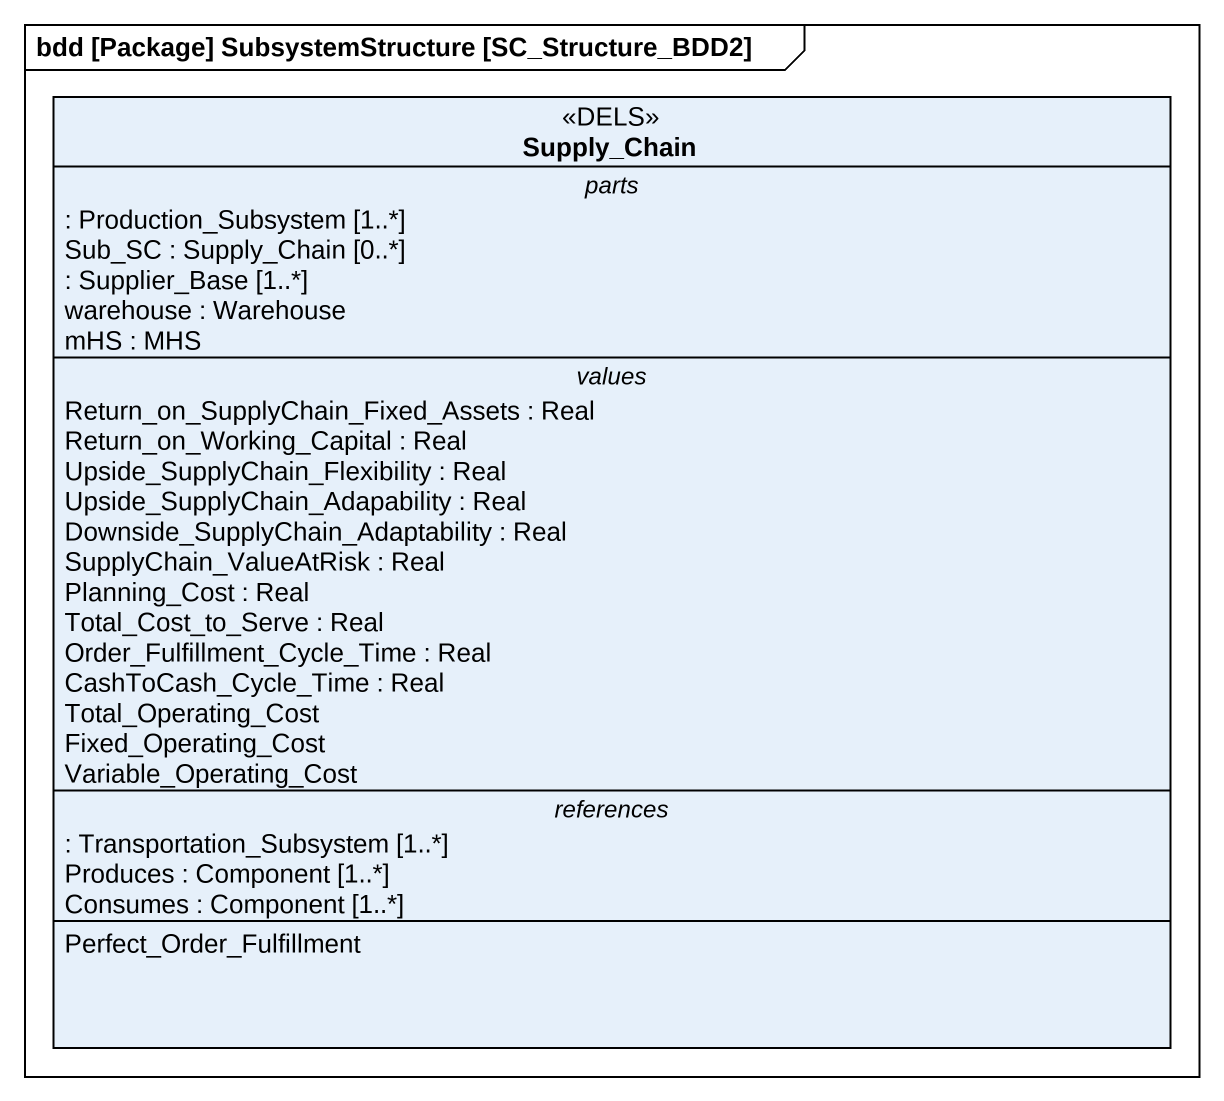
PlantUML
@startuml
mainframe bdd [Package] SubsystemStructure [SC_Structure_BDD2]
hide circle
hide empty members
class Supply_Chain <<DELS>> {
  -- parts --
  : Production_Subsystem [1..*]
  Sub_SC : Supply_Chain [0..*]
  : Supplier_Base [1..*]
  warehouse : Warehouse
  mHS : MHS
  -- values --
  Return_on_SupplyChain_Fixed_Assets : Real
  Return_on_Working_Capital : Real
  Upside_SupplyChain_Flexibility : Real
  Upside_SupplyChain_Adapability : Real
  Downside_SupplyChain_Adaptability : Real
  SupplyChain_ValueAtRisk : Real
  Planning_Cost : Real
  Total_Cost_to_Serve : Real
  Order_Fulfillment_Cycle_Time : Real
  CashToCash_Cycle_Time : Real
  Total_Operating_Cost
  Fixed_Operating_Cost
  Variable_Operating_Cost
  -- references --
  : Transportation_Subsystem [1..*]
  Produces : Component [1..*]
  Consumes : Component [1..*]
  --
  Perfect_Order_Fulfillment
}
@enduml
